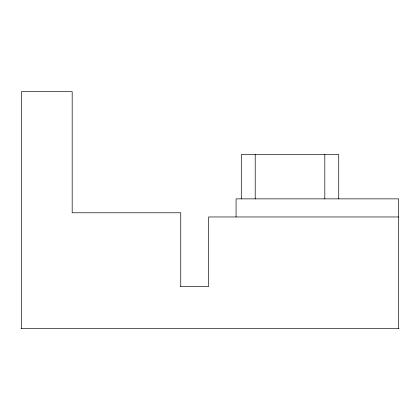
<?xml version="1.0" encoding="UTF-8"?>
<svg xmlns="http://www.w3.org/2000/svg" width="420" height="420" viewBox="0 0 420 420"><rect width="100%" height="100%" fill="white"/><g stroke="black" fill="none" stroke-linecap="round" stroke-linejoin="round"><path stroke-width="0.63" d="M398.58 216.962L208.588 216.962L208.588 286.556L180.553 286.556M21 328.314L399 328.314M398.58 328.314L398.58 198.865L236.066 198.865L236.066 216.962M338.73 198.865L338.73 154.508L241.295 154.508L241.295 198.865M324.812 154.508L324.812 198.865M255.213 154.508L255.213 198.865M180.747 286.556L180.747 212.783L72.177 212.783L72.177 91.686L21.373 91.686L21.373 328.314"/></g></svg>
